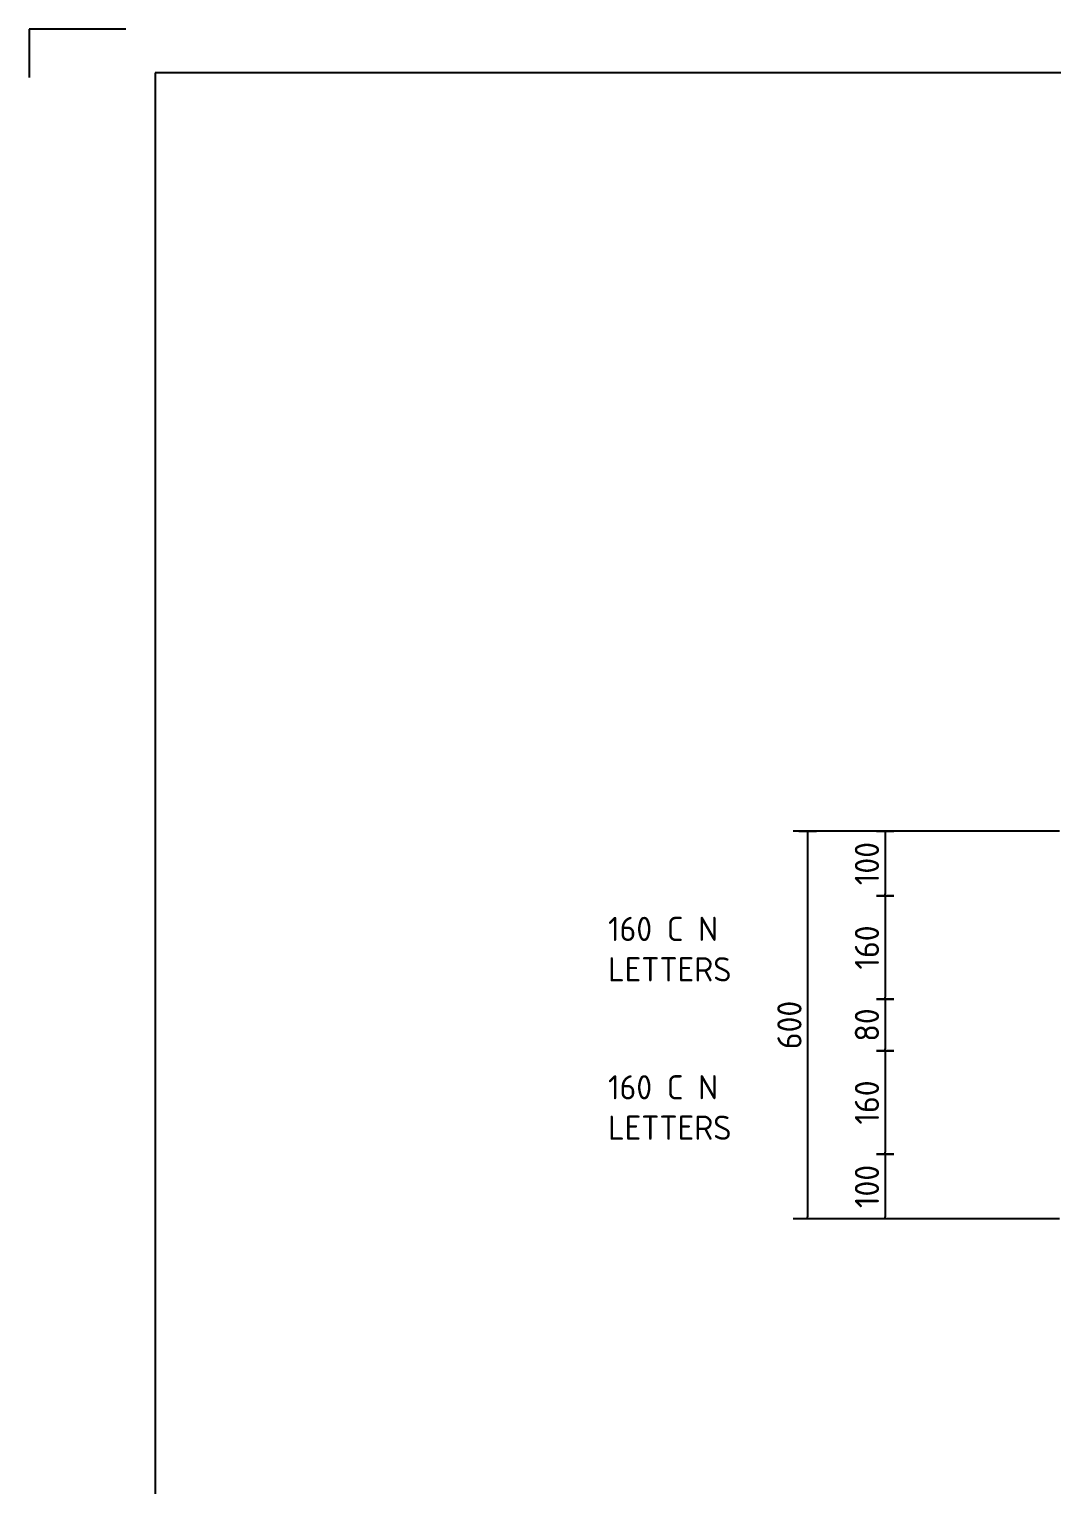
# Model space of a CAD drawing. Header units: millimetres. Extents: x 0 to 420, y 0 to 297.
# Drawn here: x 0 to 105.6, y 146.7 to 297 of the extents above; entities that cross this region are included whole.
import ezdxf
from ezdxf.enums import TextEntityAlignment as Align

# ---------------------------------------------------------------- set-up
doc = ezdxf.new("R2010")
doc.units = ezdxf.units.MM
doc.header["$MEASUREMENT"] = 0
for name, color, linetype in [('COMMENTS', 4, 'Continuous'), ('L35', 3, 'Continuous'), ('T25', 1, 'Continuous'), ('TBLK18', 4, 'Continuous'), ('TBLK25', 1, 'Continuous'), ('TBLK35', 3, 'Continuous'), ('TBLK50', 7, 'Continuous')]:
    doc.layers.add(name, color=color, linetype=linetype)
doc.styles.add('ISO', font='iso3098b.shx')
doc.dimstyles.new('SIGNSDIM', dxfattribs={"dimtxt": 2.5, "dimasz": 0.2, "dimexe": 1.5, "dimexo": 2, "dimtad": 1, "dimdec": 4, "dimlfac": 15, "dimrnd": 1, "dimdsep": 46, "dimtxsty": 'ISO', "dimblk": 'SGNDIM', "dimcen": 2.5, "dimse2": 1, "dimadec": 0, "dimazin": 0, "dimtfac": 1, "dimtdec": 4, "dimtix": 1, "dimtmove": 0, "dimatfit": 3, "dimldrblk": 'SGNDIM', "dimfxl": 1, "dimtolj": 1, "dimtzin": 0, "dimarcsym": 0})

# ---------------------------------------------------------------- blocks, each defined once
blk = doc.blocks.new('A3BBLK')
at = {"layer": 'TBLK25'}
for p, q in [((10, 297), (0, 297)), ((0, 297), (0, 292))]:
    blk.add_line(p, q, dxfattribs=at)
at = {"layer": 'TBLK50'}
for p, q in [((415.5, 292.5), (13, 292.5)), ((13, 292.5), (13, 4.5))]:
    blk.add_line(p, q, dxfattribs=at)
blk = doc.blocks.new('a3_in_vtblk std dwg')
blk.add_blockref('A3BBLK', (0, 0))
at = {"layer": 'TBLK18', "style": 'ISO'}
blk.add_attdef('MR_DIRECTORATE', text='', height=1.5, dxfattribs=at).set_placement((381.5, 68.12), align=Align.CENTER)
for tag, p in [('STREET_NAME', (355.51, 62.1)), ('SUBURB_POSTCODE', (388.49, 62.1)), ('TELEPHONE_NO.', (368.31, 59.84)), ('FAX_NO.', (393.56, 59.84))]:
    blk.add_attdef(tag, p, '', height=1.5, dxfattribs=at)
at = {"layer": 'TBLK25', "style": 'ISO'}
for tag, height, p in [('MR_BRANCH', 2, (381.5, 65.2)), ('ROAD_SECTION', 1.75, (384.5, 29.16)), ('SLK', 1.75, (384.5, 26.11)), ('CHAINAGE', 1.75, (384.5, 19.21))]:
    blk.add_attdef(tag, text='', height=height, dxfattribs=at).set_placement(p, align=Align.CENTER)
for tag, p, height in [('FILE_NUMBER', (371.77, 54.24), 2.5), ('DESIGNED_/_DRAWN', (371.77, 49.49), 2), ('VERIFIED', (371.77, 44.49), 2), ('APPROVED', (371.77, 39.49), 2), ('LOCAL_AUTHORITY', (370.48, 16.73), 1.25)]:
    blk.add_attdef(tag, p, '', height=height, dxfattribs=at)
at = {"layer": 'TBLK35', "style": 'ISO', "width": 0.9}
for tag, p in [('ROAD_PROJECT&NUMBER', (384.5, 32.23)), ('DRAWING_DESCRIPTION', (384.5, 22.29))]:
    blk.add_attdef(tag, text='', height=2.5, dxfattribs=at).set_placement(p, align=Align.CENTER)
at = {"layer": 'TBLK50', "style": 'ISO'}
blk.add_attdef('MRWA_DRG_NUMBER', (356.29, 6.08), '', height=5, dxfattribs=at)
blk = doc.blocks.new('blk12des')
at = {"layer": 'COMMENTS', "style": 'ISO'}
for s, p in [('160 C N', (0, 0)), ('LETTERS', (0, -4.17))]:
    blk.add_text(s, height=2.5, dxfattribs=at).set_placement(p)
blk = doc.blocks.new('blk9des')
at = {"layer": 'COMMENTS', "style": 'ISO'}
for s, p in [('160 C N', (0, 0)), ('LETTERS', (0, -4.17))]:
    blk.add_text(s, height=2.5, dxfattribs=at).set_placement(p)
blk = doc.blocks.new('SGNDIM')
for p, q in [((0, 0), (-1, 0)), ((0, 4.5), (0, -4.5))]:
    blk.add_line(p, q)
blk = doc.blocks.new('*D13')
at = {"layer": 'DEFPOINTS', "color": 0, "transparency": 16777216}
for p in [(100.88, 180.86), (88.38, 174.2), (100.88, 174.2)]:
    blk.add_point(p, dxfattribs=at)
at = {"layer": 'T25', "color": 0, "lineweight": -2, "transparency": 16777216}
for p, q in [((88.38, 180.66), (88.38, 174.4)), ((98.88, 174.2), (86.88, 174.2))]:
    blk.add_line(p, q, dxfattribs=at)
at = {"layer": 'T25', "color": 0, "lineweight": -2, "transparency": 16777216, "xscale": 0.2, "yscale": 0.2, "zscale": 0.2}
for p, rotation in [((88.38, 180.86), 90), ((88.38, 174.2), 270)]:
    blk.add_blockref('SGNDIM', p, dxfattribs=dict(at, rotation=rotation))
at = {"layer": 'T25', "color": 0, "transparency": 16777216, "insert": (86.5, 177.53), "char_height": 2.5, "attachment_point": 5, "rotation": 90, "style": 'ISO'}
blk.add_mtext('\\A1;100', dxfattribs=at)
blk = doc.blocks.new('*D14')
at = {"layer": 'DEFPOINTS', "color": 0, "transparency": 16777216}
for p in [(108.38, 191.53), (88.38, 180.86), (108.38, 180.86)]:
    blk.add_point(p, dxfattribs=at)
at = {"layer": 'T25', "color": 0, "lineweight": -2, "transparency": 16777216}
blk.add_line((88.38, 191.33), (88.38, 181.06), dxfattribs=at)
at = {"layer": 'T25', "color": 0, "lineweight": -2, "transparency": 16777216, "xscale": 0.2, "yscale": 0.2, "zscale": 0.2}
for p, rotation in [((88.38, 191.53), 90), ((88.38, 180.86), 270)]:
    blk.add_blockref('SGNDIM', p, dxfattribs=dict(at, rotation=rotation))
at = {"layer": 'T25', "color": 0, "transparency": 16777216, "insert": (86.5, 186.2), "char_height": 2.5, "attachment_point": 5, "rotation": 90, "style": 'ISO'}
blk.add_mtext('\\A1;160', dxfattribs=at)
blk = doc.blocks.new('*D15')
at = {"layer": 'DEFPOINTS', "color": 0, "transparency": 16777216}
for p in [(101.71, 196.86), (88.38, 191.53), (101.71, 191.53)]:
    blk.add_point(p, dxfattribs=at)
at = {"layer": 'T25', "color": 0, "lineweight": -2, "transparency": 16777216}
blk.add_line((88.38, 196.66), (88.38, 191.73), dxfattribs=at)
at = {"layer": 'T25', "color": 0, "lineweight": -2, "transparency": 16777216, "xscale": 0.2, "yscale": 0.2, "zscale": 0.2}
for p, rotation in [((88.38, 196.86), 90), ((88.38, 191.53), 270)]:
    blk.add_blockref('SGNDIM', p, dxfattribs=dict(at, rotation=rotation))
at = {"layer": 'T25', "color": 0, "transparency": 16777216, "insert": (86.5, 194.2), "char_height": 2.5, "attachment_point": 5, "rotation": 90, "style": 'ISO'}
blk.add_mtext('\\A1;80', dxfattribs=at)
blk = doc.blocks.new('*D16')
at = {"layer": 'DEFPOINTS', "color": 0, "transparency": 16777216}
for p in [(108.38, 207.53), (88.38, 196.86), (108.38, 196.86)]:
    blk.add_point(p, dxfattribs=at)
at = {"layer": 'T25', "color": 0, "lineweight": -2, "transparency": 16777216}
blk.add_line((88.38, 207.33), (88.38, 197.06), dxfattribs=at)
at = {"layer": 'T25', "color": 0, "lineweight": -2, "transparency": 16777216, "xscale": 0.2, "yscale": 0.2, "zscale": 0.2}
for p, rotation in [((88.38, 207.53), 90), ((88.38, 196.86), 270)]:
    blk.add_blockref('SGNDIM', p, dxfattribs=dict(at, rotation=rotation))
at = {"layer": 'T25', "color": 0, "transparency": 16777216, "insert": (86.5, 202.2), "char_height": 2.5, "attachment_point": 5, "rotation": 90, "style": 'ISO'}
blk.add_mtext('\\A1;160', dxfattribs=at)
blk = doc.blocks.new('*D17')
at = {"layer": 'DEFPOINTS', "color": 0, "transparency": 16777216}
for p in [(100.88, 214.2), (88.38, 207.53), (100.88, 207.53)]:
    blk.add_point(p, dxfattribs=at)
at = {"layer": 'T25', "color": 0, "lineweight": -2, "transparency": 16777216}
for p, q in [((98.88, 214.2), (86.88, 214.2)), ((88.38, 214), (88.38, 207.73))]:
    blk.add_line(p, q, dxfattribs=at)
at = {"layer": 'T25', "color": 0, "lineweight": -2, "transparency": 16777216, "xscale": 0.2, "yscale": 0.2, "zscale": 0.2}
for p, rotation in [((88.38, 214.2), 90), ((88.38, 207.53), 270)]:
    blk.add_blockref('SGNDIM', p, dxfattribs=dict(at, rotation=rotation))
at = {"layer": 'T25', "color": 0, "transparency": 16777216, "insert": (86.5, 210.86), "char_height": 2.5, "attachment_point": 5, "rotation": 90, "style": 'ISO'}
blk.add_mtext('\\A1;100', dxfattribs=at)
blk = doc.blocks.new('*D26')
at = {"layer": 'DEFPOINTS', "color": 0, "transparency": 16777216}
for p in [(108.38, 214.2), (80.38, 174.2), (108.38, 174.2)]:
    blk.add_point(p, dxfattribs=at)
at = {"layer": 'T25', "color": 0, "lineweight": -2, "transparency": 16777216}
for p, q in [((106.38, 214.2), (78.88, 214.2)), ((80.38, 214), (80.38, 174.4)), ((106.38, 174.2), (78.88, 174.2))]:
    blk.add_line(p, q, dxfattribs=at)
at = {"layer": 'T25', "color": 0, "lineweight": -2, "transparency": 16777216, "xscale": 0.2, "yscale": 0.2, "zscale": 0.2}
for p, rotation in [((80.38, 214.2), 90), ((80.38, 174.2), 270)]:
    blk.add_blockref('SGNDIM', p, dxfattribs=dict(at, rotation=rotation))
at = {"layer": 'T25', "color": 0, "transparency": 16777216, "insert": (78.5, 194.2), "char_height": 2.5, "attachment_point": 5, "rotation": 90, "style": 'ISO'}
blk.add_mtext('\\A1;600', dxfattribs=at)

msp = doc.modelspace()

# ---------------------------------------------------------------- block references
msp.add_blockref('a3_in_vtblk std dwg', (0.0000004, -0.0000002))
at = {"layer": 'L35'}
for name, p in [('blk9des', (59.7702156, 202.8669413)), ('blk12des', (59.7702156, 186.5185449))]:
    msp.add_blockref(name, p, dxfattribs=at)

# ---------------------------------------------------------------- dimensions: what is measured, and where the dimension line sits
at = {"layer": 'T25'}
for base, p1, p2, override, picture, middle in [((80.3780226, 174.1959707), (108.3780226, 214.1959707), (108.3780226, 174.1959707), {"dimse2": 0}, '*D26', (78.5030226, 194.1959707)), ((88.3780226, 196.8626374), (108.3780226, 207.529304), (108.3780226, 196.8626374), {"dimse1": 1}, '*D16', (86.5030226, 202.1959707)), ((88.3780226, 191.529304), (101.7113559, 196.8626374), (101.7113559, 191.529304), {"dimse1": 1}, '*D15', (86.5030226, 194.1959707)), ((88.3780226, 180.8626374), (108.3780226, 191.529304), (108.3780226, 180.8626374), {"dimse1": 1}, '*D14', (86.5030226, 186.1959707)), ((88.3780226, 174.1959707), (100.8780226, 180.8626374), (100.8780226, 174.1959707), {"dimse1": 1, "dimse2": 0}, '*D13', (86.5030226, 177.529304))]:
    dim = msp.add_linear_dim(base=base, p1=p1, p2=p2, angle=90, dimstyle='SIGNSDIM', override=override, dxfattribs=at)
    dim.commit()
    dim.dimension.update_dxf_attribs({"geometry": picture, "text_midpoint": middle})
dim = msp.add_linear_dim(base=(88.3780226, 207.529304), p1=(100.8780226, 214.1959707), p2=(100.8780226, 207.529304), angle=90, dimstyle='SIGNSDIM', dxfattribs=at)
dim.commit()
dim.dimension.update_dxf_attribs({"geometry": '*D17', "text_midpoint": (86.5030226, 210.8626374)})

doc.saveas('drawing.dxf')
